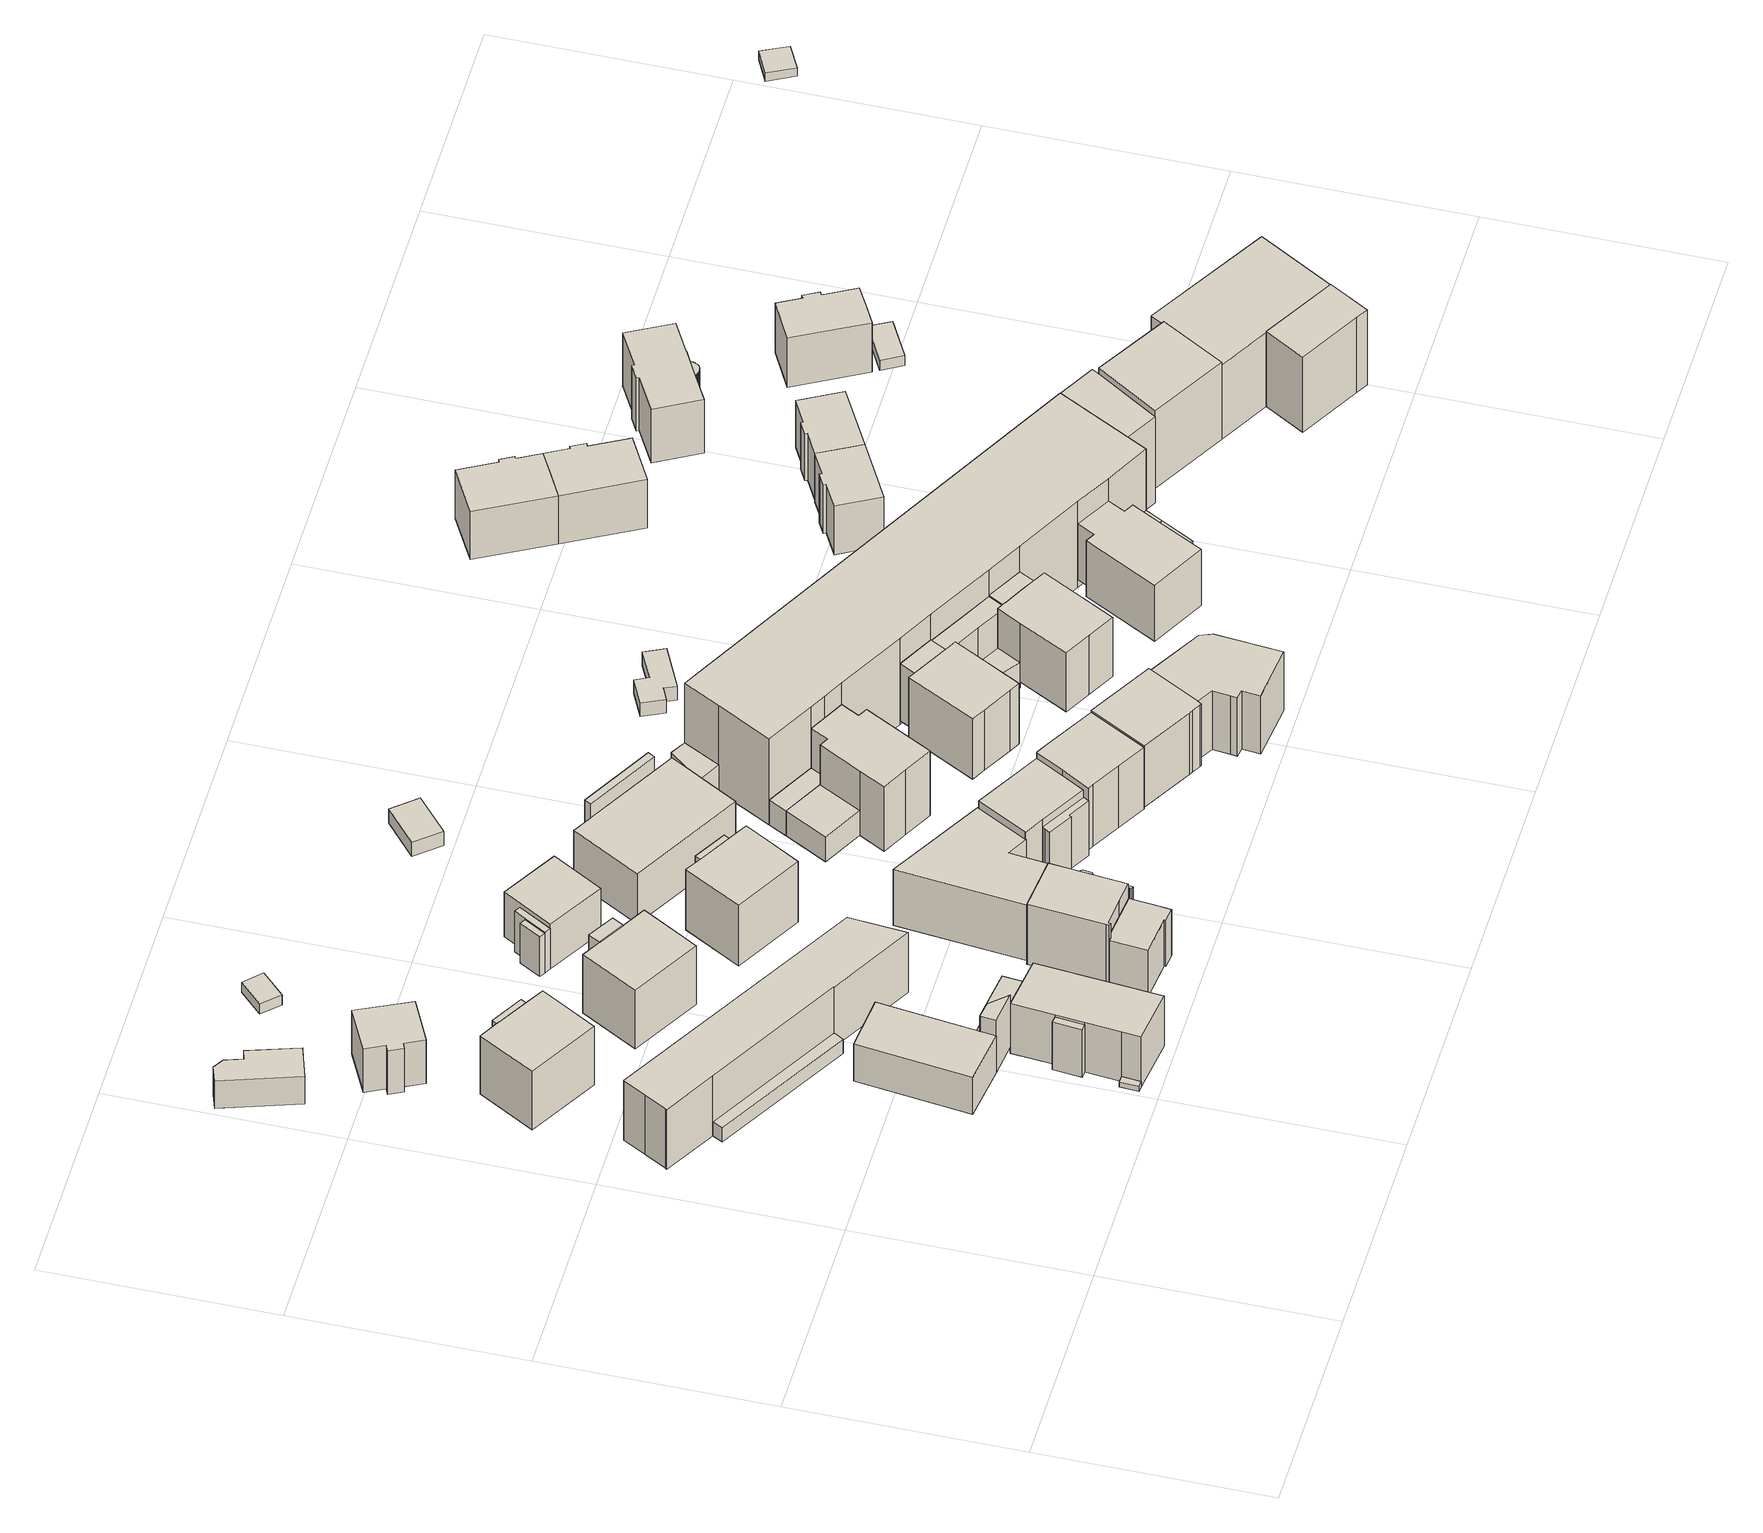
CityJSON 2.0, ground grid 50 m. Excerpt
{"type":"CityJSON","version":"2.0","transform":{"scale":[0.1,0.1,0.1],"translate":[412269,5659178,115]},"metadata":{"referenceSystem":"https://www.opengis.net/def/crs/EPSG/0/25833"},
"CityObjects":{
"building1":{"type":"Building","attributes":{"Dachtyp_tdc":"tdcFreeFormRoof","Gemeindeschluessel":14612000,"Dachneigung":12.16,"QualitaetDacherkennung":7,"Geometrietyp2DReferenz":"3000","measuredHeight":11.39,"function":"31001_9998","roofType":"5000"},"geometry":[{"type":"Solid","lod":"1","boundaries":[[[[0,1,2,3]],[[4,5,6,7]],[[3,5,4,0]],[[2,6,5,3]],[[1,7,6,2]],[[0,4,7,1]]]]}]},
"building2":{"type":"Building","attributes":{"Gemeindeschluessel":14612000,"Geometrietyp2DReferenz":"3000","function":"31001_9998","roofType":"9999"},"children":["building2-1","building2-2"]},
"building2-1":{"type":"BuildingPart","attributes":{"Dachtyp_tdc":"tdcHipRoof","Dachneigung":31.86,"QualitaetDacherkennung":55,"Geometrietyp2DReferenz":"3000","measuredHeight":18.25,"roofType":"3200"},"parents":["building2"],"geometry":[{"type":"Solid","lod":"1","boundaries":[[[[8,9,10,11,12,13,14]],[[15,16,17,18,19,20,21]],[[13,16,15,14]],[[12,17,16,13]],[[11,18,17,12]],[[10,19,18,11]],[[9,20,19,10]],[[8,21,20,9]],[[14,15,21,8]]]]}]},
"building2-2":{"type":"BuildingPart","attributes":{"Dachtyp_tdc":"tdcFreeFormRoof","Dachneigung":58.95,"QualitaetDacherkennung":15,"Geometrietyp2DReferenz":"3000","measuredHeight":16.14,"roofType":"5000"},"parents":["building2"],"geometry":[{"type":"Solid","lod":"1","boundaries":[[[[22,23,24,25,26]],[[20,27,28,15,21]],[[26,27,20,22]],[[25,28,27,26]],[[24,15,28,25]],[[23,21,15,24]],[[22,20,21,23]]]]}]},
"building3":{"type":"Building","attributes":{"Dachtyp_tdc":"tdcPolyFlatRoof","Gemeindeschluessel":14612000,"Dachneigung":0,"QualitaetDacherkennung":77,"Geometrietyp2DReferenz":"3000","measuredHeight":7.61,"function":"31001_9998","roofType":"1000"},"geometry":[{"type":"Solid","lod":"1","boundaries":[[[[29,30,31,32,33,34,35,36,37]],[[38,39,40,41,42,43,44,45,46]],[[37,39,38,29]],[[36,40,39,37]],[[35,41,40,36]],[[34,42,41,35]],[[33,43,42,34]],[[32,44,43,33]],[[31,45,44,32]],[[30,46,45,31]],[[29,38,46,30]]]]}]},
"building4":{"type":"Building","attributes":{"Gemeindeschluessel":14612000,"Geometrietyp2DReferenz":"3000","function":"31001_9998","roofType":"9999"},"children":["building4-1","building4-2"]},
"building4-1":{"type":"BuildingPart","attributes":{"Dachtyp_tdc":"tdcFreeFormRoof","Dachneigung":53.43,"QualitaetDacherkennung":7,"Geometrietyp2DReferenz":"3000","measuredHeight":15.57,"roofType":"5000"},"parents":["building4"],"geometry":[{"type":"Solid","lod":"1","boundaries":[[[[47,48,49,50]],[[51,52,53,4]],[[50,52,51,47]],[[49,53,52,50]],[[48,4,53,49]],[[47,51,4,48]]]]}]},
"building4-2":{"type":"BuildingPart","attributes":{"Dachtyp_tdc":"tdcPolyFlatRoof","Dachneigung":0,"QualitaetDacherkennung":0,"Geometrietyp2DReferenz":"3000","measuredHeight":3.71,"roofType":"9999"},"parents":["building4"],"geometry":[{"type":"Solid","lod":"1","boundaries":[[[[54,55,56,57]],[[52,58,59,53]],[[57,58,52,54]],[[56,59,58,57]],[[55,53,59,56]],[[54,52,53,55]]]]}]},
"building5":{"type":"Building","attributes":{"Gemeindeschluessel":14612000,"Geometrietyp2DReferenz":"3000","function":"31001_9998","roofType":"9999"},"children":["building5-1","building5-2"]},
"building5-1":{"type":"BuildingPart","attributes":{"Dachtyp_tdc":"tdcFreeFormRoof","Dachneigung":58.78,"QualitaetDacherkennung":7,"Geometrietyp2DReferenz":"3000","measuredHeight":21.29,"roofType":"5000"},"parents":["building5"],"geometry":[{"type":"Solid","lod":"1","boundaries":[[[[60,61,62,63,64,65,66,67,68]],[[69,70,71,72,73,74,75,76,77]],[[68,70,69,60]],[[67,71,70,68]],[[66,72,71,67]],[[65,73,72,66]],[[64,74,73,65]],[[63,75,74,64]],[[62,76,75,63]],[[61,77,76,62]],[[60,69,77,61]]]]}]},
"building5-2":{"type":"BuildingPart","attributes":{"Dachtyp_tdc":"tdcPolyFlatRoof","Dachneigung":0,"QualitaetDacherkennung":10,"Geometrietyp2DReferenz":"3000","measuredHeight":3.95,"roofType":"1000"},"parents":["building5"],"geometry":[{"type":"Solid","lod":"1","boundaries":[[[[78,79,80,81,82]],[[71,70,83,84,72]],[[82,70,71,78]],[[81,83,70,82]],[[80,84,83,81]],[[79,72,84,80]],[[78,71,72,79]]]]}]},
"building6":{"type":"Building","attributes":{"Gemeindeschluessel":14612000,"Geometrietyp2DReferenz":"3000","function":"31001_9998","roofType":"9999"},"children":["building6-1","building6-2","building6-3"]},
"building6-1":{"type":"BuildingPart","attributes":{"Dachtyp_tdc":"tdcGableRoof","Dachneigung":64.51,"QualitaetDacherkennung":7,"Geometrietyp2DReferenz":"3000","measuredHeight":16.79,"roofType":"3100"},"parents":["building6"],"geometry":[{"type":"Solid","lod":"1","boundaries":[[[[85,86,87,88]],[[89,90,91,92]],[[88,90,89,85]],[[87,91,90,88]],[[86,92,91,87]],[[85,89,92,86]]]]}]},
"building6-2":{"type":"BuildingPart","attributes":{"Dachtyp_tdc":"tdcPolyFlatRoof","Dachneigung":25.5,"QualitaetDacherkennung":18,"Geometrietyp2DReferenz":"3000","measuredHeight":2.37,"roofType":"2100"},"parents":["building6"],"geometry":[{"type":"Solid","lod":"1","boundaries":[[[[93,94,95,96]],[[97,98,99,100]],[[96,98,97,93]],[[95,99,98,96]],[[94,100,99,95]],[[93,97,100,94]]]]}]},
"building6-3":{"type":"BuildingPart","attributes":{"Dachtyp_tdc":"tdcHipAndGableRoof","Dachneigung":23.8,"QualitaetDacherkennung":34,"Geometrietyp2DReferenz":"3000","measuredHeight":15,"roofType":"5000"},"parents":["building6"],"geometry":[{"type":"Solid","lod":"1","boundaries":[[[[101,102,103,104,105,106,107]],[[108,98,97,89,92,109,110]],[[107,98,108,101]],[[106,97,98,107]],[[105,89,97,106]],[[104,92,89,105]],[[103,109,92,104]],[[102,110,109,103]],[[101,108,110,102]]]]}]},
"building7":{"type":"Building","attributes":{"Dachtyp_tdc":"tdcPolyFlatRoof","Gemeindeschluessel":14612000,"Dachneigung":0,"QualitaetDacherkennung":78,"Geometrietyp2DReferenz":"3000","measuredHeight":11.98,"function":"31001_9998","roofType":"1000"},"geometry":[{"type":"Solid","lod":"1","boundaries":[[[[111,112,113,114,115,116,117,118]],[[119,120,121,122,123,124,125,126]],[[118,120,119,111]],[[117,121,120,118]],[[116,122,121,117]],[[115,123,122,116]],[[114,124,123,115]],[[113,125,124,114]],[[112,126,125,113]],[[111,119,126,112]]]]}]},
"building8":{"type":"Building","attributes":{"Dachtyp_tdc":"tdcGableRoof","Gemeindeschluessel":14612000,"Dachneigung":25.95,"QualitaetDacherkennung":1,"Geometrietyp2DReferenz":"3000","measuredHeight":8.12,"function":"31001_9998","roofType":"3100"},"geometry":[{"type":"Solid","lod":"1","boundaries":[[[[127,128,129,130]],[[131,132,133,134]],[[130,132,131,127]],[[129,133,132,130]],[[128,134,133,129]],[[127,131,134,128]]]]}]},
"building9":{"type":"Building","attributes":{"Dachtyp_tdc":"tdcGableRoof","Gemeindeschluessel":14612000,"Dachneigung":12.15,"QualitaetDacherkennung":42,"Geometrietyp2DReferenz":"3000","measuredHeight":3.12,"function":"31001_9998","roofType":"3100"},"geometry":[{"type":"Solid","lod":"1","boundaries":[[[[135,136,137,138]],[[139,140,141,142]],[[138,140,139,135]],[[137,141,140,138]],[[136,142,141,137]],[[135,139,142,136]]]]}]},
"building10":{"type":"Building","attributes":{"Gemeindeschluessel":14612000,"Geometrietyp2DReferenz":"3000","function":"31001_9998","roofType":"9999"},"children":["building10-1","building10-2"]},
"building10-1":{"type":"BuildingPart","attributes":{"Dachtyp_tdc":"tdcFreeFormRoof","Dachneigung":62.7,"QualitaetDacherkennung":11,"Geometrietyp2DReferenz":"3000","measuredHeight":17.57,"roofType":"5000"},"parents":["building10"],"geometry":[{"type":"Solid","lod":"1","boundaries":[[[[143,144,145,146]],[[147,148,149,150]],[[146,148,147,143]],[[145,149,148,146]],[[144,150,149,145]],[[143,147,150,144]]]]}]},
"building10-2":{"type":"BuildingPart","attributes":{"Dachtyp_tdc":"tdcHipRoof","Dachneigung":23.76,"QualitaetDacherkennung":51,"Geometrietyp2DReferenz":"3000","measuredHeight":17.66,"roofType":"3200"},"parents":["building10"],"geometry":[{"type":"Solid","lod":"1","boundaries":[[[[151,152,153,154,155,156]],[[150,157,158,159,160,147]],[[155,157,150,156]],[[154,158,157,155]],[[153,159,158,154]],[[152,160,159,153]],[[151,147,160,152]],[[156,150,147,151]]]]}]},
"building11":{"type":"Building","attributes":{"Gemeindeschluessel":14612000,"Geometrietyp2DReferenz":"3000","function":"31001_9998","roofType":"9999"},"children":["building11-1","building11-2"]},
"building11-1":{"type":"BuildingPart","attributes":{"Dachtyp_tdc":"tdcPolyFlatRoof","Dachneigung":0,"QualitaetDacherkennung":66,"Geometrietyp2DReferenz":"3000","measuredHeight":12.74,"roofType":"1000"},"parents":["building11"],"geometry":[{"type":"Solid","lod":"1","boundaries":[[[[161,162,163,164,165,166,167,168,169]],[[170,171,172,173,174,175,176,177,178]],[[169,171,170,161]],[[168,172,171,169]],[[167,173,172,168]],[[166,174,173,167]],[[165,175,174,166]],[[164,176,175,165]],[[163,177,176,164]],[[162,178,177,163]],[[161,170,178,162]]]]}]},
"building11-2":{"type":"BuildingPart","attributes":{"Dachtyp_tdc":"tdcPolyFlatRoof","Dachneigung":0,"QualitaetDacherkennung":69,"Geometrietyp2DReferenz":"3000","measuredHeight":3.44,"roofType":"1000"},"parents":["building11"],"geometry":[{"type":"Solid","lod":"1","boundaries":[[[[179,180,181,182,183,184,185,186]],[[187,171,170,188,189,190,191,192]],[[186,171,187,179]],[[185,170,171,186]],[[184,188,170,185]],[[183,189,188,184]],[[182,190,189,183]],[[181,191,190,182]],[[180,192,191,181]],[[179,187,192,180]]]]}]},
"building12":{"type":"Building","attributes":{"Gemeindeschluessel":14612000,"Geometrietyp2DReferenz":"3000","function":"31001_9998","roofType":"9999"},"children":["building12-1","building12-2","building12-3"]},
"building12-1":{"type":"BuildingPart","attributes":{"Dachtyp_tdc":"tdcPolyFlatRoof","Dachneigung":19.73,"QualitaetDacherkennung":71,"Geometrietyp2DReferenz":"3000","measuredHeight":13.42,"roofType":"2100"},"parents":["building12"],"geometry":[{"type":"Solid","lod":"1","boundaries":[[[[193,194,195,196,197,198,199,200,201]],[[202,203,204,205,206,207,208,209,210]],[[201,203,202,193]],[[200,204,203,201]],[[199,205,204,200]],[[198,206,205,199]],[[197,207,206,198]],[[196,208,207,197]],[[195,209,208,196]],[[194,210,209,195]],[[193,202,210,194]]]]}]},
"building12-2":{"type":"BuildingPart","attributes":{"Dachtyp_tdc":"tdcGableRoof","Dachneigung":35.49,"QualitaetDacherkennung":76,"Geometrietyp2DReferenz":"3000","measuredHeight":18.94,"roofType":"3100"},"parents":["building12"],"geometry":[{"type":"Solid","lod":"1","boundaries":[[[[211,212,213,214,215,216,217,218,219,220,221]],[[222,223,224,225,226,227,228,229,230,231,232]],[[221,223,222,211]],[[220,224,223,221]],[[219,225,224,220]],[[218,226,225,219]],[[217,227,226,218]],[[216,228,227,217]],[[215,229,228,216]],[[214,230,229,215]],[[213,231,230,214]],[[212,232,231,213]],[[211,222,232,212]]]]}]},
"building12-3":{"type":"BuildingPart","attributes":{"Dachtyp_tdc":"tdcFreeFormRoof","Dachneigung":68.64,"QualitaetDacherkennung":52,"Geometrietyp2DReferenz":"3000","measuredHeight":15.52,"roofType":"5000"},"parents":["building12"],"geometry":[{"type":"Solid","lod":"1","boundaries":[[[[233,234,235,236,237,238,239,240,241]],[[242,243,244,245,222,232,207,206,246]],[[241,243,242,233]],[[240,244,243,241]],[[239,245,244,240]],[[238,222,245,239]],[[237,232,222,238]],[[236,207,232,237]],[[235,206,207,236]],[[234,246,206,235]],[[233,242,246,234]]]]}]},
"building13":{"type":"Building","attributes":{"Gemeindeschluessel":14612000,"Geometrietyp2DReferenz":"3000","function":"31001_9998","roofType":"9999"},"children":["building13-1","building13-2","building13-3"]},
"building13-1":{"type":"BuildingPart","attributes":{"Dachtyp_tdc":"tdcGableRoof","Dachneigung":11.24,"QualitaetDacherkennung":36,"Geometrietyp2DReferenz":"3000","measuredHeight":11.78,"roofType":"3100"},"parents":["building13"],"geometry":[{"type":"Solid","lod":"1","boundaries":[[[[247,248,249,250,251]],[[252,253,254,255,256]],[[251,253,252,247]],[[250,254,253,251]],[[249,255,254,250]],[[248,256,255,249]],[[247,252,256,248]]]]}]},
"building13-2":{"type":"BuildingPart","attributes":{"Dachtyp_tdc":"tdcHipRoof","Dachneigung":29.58,"QualitaetDacherkennung":66,"Geometrietyp2DReferenz":"3000","measuredHeight":14.16,"roofType":"3200"},"parents":["building13"],"geometry":[{"type":"Solid","lod":"1","boundaries":[[[[257,258,259,260]],[[261,256,262,263]],[[260,256,261,257]],[[259,262,256,260]],[[258,263,262,259]],[[257,261,263,258]]]]}]},
"building13-3":{"type":"BuildingPart","attributes":{"Dachtyp_tdc":"tdcPolyFlatRoof","Dachneigung":29.14,"QualitaetDacherkennung":46,"Geometrietyp2DReferenz":"3000","measuredHeight":11.34,"roofType":"2100"},"parents":["building13"],"geometry":[{"type":"Solid","lod":"1","boundaries":[[[[264,265,266,267]],[[252,268,269,253]],[[267,268,252,264]],[[266,269,268,267]],[[265,253,269,266]],[[264,252,253,265]]]]}]},
"building14":{"type":"Building","attributes":{"Gemeindeschluessel":14612000,"Geometrietyp2DReferenz":"3000","function":"31001_9998","roofType":"9999"},"children":["building14-1","building14-2"]},
"building14-1":{"type":"BuildingPart","attributes":{"Dachtyp_tdc":"tdcPolyFlatRoof","Dachneigung":27.48,"QualitaetDacherkennung":40,"Geometrietyp2DReferenz":"3000","measuredHeight":16.19,"roofType":"2100"},"parents":["building14"],"geometry":[{"type":"Solid","lod":"1","boundaries":[[[[270,271,272,273]],[[274,275,276,277]],[[273,275,274,270]],[[272,276,275,273]],[[271,277,276,272]],[[270,274,277,271]]]]}]},
"building14-2":{"type":"BuildingPart","attributes":{"Dachtyp_tdc":"tdcHipRoof","Dachneigung":29.27,"QualitaetDacherkennung":60,"Geometrietyp2DReferenz":"3000","measuredHeight":18.71,"roofType":"3200"},"parents":["building14"],"geometry":[{"type":"Solid","lod":"1","boundaries":[[[[278,279,280,281,282,283]],[[284,285,286,287,276,275]],[[283,284,275,278]],[[282,285,284,283]],[[281,286,285,282]],[[280,287,286,281]],[[279,276,287,280]],[[278,275,276,279]]]]}]},
"building15":{"type":"Building","attributes":{"Dachtyp_tdc":"tdcPolyFlatRoof","Gemeindeschluessel":14612000,"Dachneigung":0,"QualitaetDacherkennung":38,"Geometrietyp2DReferenz":"3000","measuredHeight":15.46,"function":"31001_9998","roofType":"1000"},"geometry":[{"type":"Solid","lod":"1","boundaries":[[[[288,289,290,291,292,293,294,295,296]],[[297,298,299,300,301,302,303,304,305]],[[296,298,297,288]],[[295,299,298,296]],[[294,300,299,295]],[[293,301,300,294]],[[292,302,301,293]],[[291,303,302,292]],[[290,304,303,291]],[[289,305,304,290]],[[288,297,305,289]]]]}]},
"building16":{"type":"Building","attributes":{"Gemeindeschluessel":14612000,"Geometrietyp2DReferenz":"3000","function":"31001_9998","roofType":"9999"},"children":["building16-1","building16-2"]},
"building16-1":{"type":"BuildingPart","attributes":{"Dachtyp_tdc":"tdcGableRoof","Dachneigung":29.29,"QualitaetDacherkennung":64,"Geometrietyp2DReferenz":"3000","measuredHeight":18.89,"roofType":"3100"},"parents":["building16"],"geometry":[{"type":"Solid","lod":"1","boundaries":[[[[306,307,308,309,310,311]],[[312,313,314,315,316,317]],[[311,313,312,306]],[[310,314,313,311]],[[309,315,314,310]],[[308,316,315,309]],[[307,317,316,308]],[[306,312,317,307]]]]}]},
"building16-2":{"type":"BuildingPart","attributes":{"Dachtyp_tdc":"tdcFreeFormRoof","Dachneigung":66.47,"QualitaetDacherkennung":21,"Geometrietyp2DReferenz":"3000","measuredHeight":16.66,"roofType":"5000"},"parents":["building16"],"geometry":[{"type":"Solid","lod":"1","boundaries":[[[[318,319,320,321,322,323,324,325]],[[326,327,328,329,330,331,312,317]],[[325,327,326,318]],[[324,328,327,325]],[[323,329,328,324]],[[322,330,329,323]],[[321,331,330,322]],[[320,312,331,321]],[[319,317,312,320]],[[318,326,317,319]]]]}]},
"building17":{"type":"Building","attributes":{"Dachtyp_tdc":"tdcGableRoof","Gemeindeschluessel":14612000,"Dachneigung":13.76,"QualitaetDacherkennung":51,"Geometrietyp2DReferenz":"3000","measuredHeight":4.29,"function":"31001_9998","roofType":"3100"},"geometry":[{"type":"Solid","lod":"1","boundaries":[[[[332,333,334,335]],[[336,337,338,339]],[[335,337,336,332]],[[334,338,337,335]],[[333,339,338,334]],[[332,336,339,333]]]]}]},
"building18":{"type":"Building","attributes":{"Gemeindeschluessel":14612000,"Geometrietyp2DReferenz":"3000","function":"31001_9998","roofType":"9999"},"children":["building18-1","building18-2"]},
"building18-1":{"type":"BuildingPart","attributes":{"Dachtyp_tdc":"tdcGableRoof","Dachneigung":41.05,"QualitaetDacherkennung":14,"Geometrietyp2DReferenz":"3000","measuredHeight":18.36,"roofType":"3100"},"parents":["building18"],"geometry":[{"type":"Solid","lod":"1","boundaries":[[[[340,341,342,343,344,345,346,347,348]],[[349,350,351,352,353,354,355,356,357]],[[348,350,349,340]],[[347,351,350,348]],[[346,352,351,347]],[[345,353,352,346]],[[344,354,353,345]],[[343,355,354,344]],[[342,356,355,343]],[[341,357,356,342]],[[340,349,357,341]]]]}]},
"building18-2":{"type":"BuildingPart","attributes":{"Dachtyp_tdc":"tdcPolyFlatRoof","Dachneigung":2.85,"QualitaetDacherkennung":46,"Geometrietyp2DReferenz":"3000","measuredHeight":17.8,"roofType":"2100"},"parents":["building18"],"geometry":[{"type":"Solid","lod":"1","boundaries":[[[[358,359,360,361]],[[362,353,352,363]],[[361,353,362,358]],[[360,352,353,361]],[[359,363,352,360]],[[358,362,363,359]]]]}]},
"building19":{"type":"Building","attributes":{"Dachtyp_tdc":"tdcGableRoof","Gemeindeschluessel":14612000,"Dachneigung":32.98,"QualitaetDacherkennung":72,"Geometrietyp2DReferenz":"3000","measuredHeight":19.29,"function":"31001_9998","roofType":"3100"},"geometry":[{"type":"Solid","lod":"1","boundaries":[[[[364,365,366,367,368,369,370,371,372,373]],[[374,375,376,377,378,379,380,381,382,383]],[[373,375,374,364]],[[372,376,375,373]],[[371,377,376,372]],[[370,378,377,371]],[[369,379,378,370]],[[368,380,379,369]],[[367,381,380,368]],[[366,382,381,367]],[[365,383,382,366]],[[364,374,383,365]]]]}]},
"building20":{"type":"Building","attributes":{"Dachtyp_tdc":"tdcFreeFormRoof","Gemeindeschluessel":14612000,"Dachneigung":10.06,"QualitaetDacherkennung":64,"Geometrietyp2DReferenz":"3000","measuredHeight":18.4,"function":"31001_9998","roofType":"5000"},"geometry":[{"type":"Solid","lod":"1","boundaries":[[[[384,385,386,387,388,389,390,391,392,393,394]],[[395,396,397,398,399,400,401,402,403,404,405]],[[394,396,395,384]],[[393,397,396,394]],[[392,398,397,393]],[[391,399,398,392]],[[390,400,399,391]],[[389,401,400,390]],[[388,402,401,389]],[[387,403,402,388]],[[386,404,403,387]],[[385,405,404,386]],[[384,395,405,385]]]]}]},
"building21":{"type":"Building","attributes":{"Dachtyp_tdc":"tdcFreeFormRoof","Gemeindeschluessel":14612000,"Dachneigung":33,"QualitaetDacherkennung":73,"Geometrietyp2DReferenz":"3000","measuredHeight":19.3,"function":"31001_9998","roofType":"5000"},"geometry":[{"type":"Solid","lod":"1","boundaries":[[[[406,407,408,409,410,411,412,413,414,415]],[[416,417,418,419,420,421,422,423,424,425]],[[415,417,416,406]],[[414,418,417,415]],[[413,419,418,414]],[[412,420,419,413]],[[411,421,420,412]],[[410,422,421,411]],[[409,423,422,410]],[[408,424,423,409]],[[407,425,424,408]],[[406,416,425,407]]]]}]},
"building22":{"type":"Building","attributes":{"Gemeindeschluessel":14612000,"Geometrietyp2DReferenz":"3000","function":"31001_9998","roofType":"9999"},"children":["building22-1","building22-2"]},
"building22-1":{"type":"BuildingPart","attributes":{"Dachtyp_tdc":"tdcPolyFlatRoof","Dachneigung":0,"QualitaetDacherkennung":47,"Geometrietyp2DReferenz":"3000","measuredHeight":15.82,"roofType":"1000"},"parents":["building22"],"geometry":[{"type":"Solid","lod":"1","boundaries":[[[[426,427,428,429]],[[430,431,432,433]],[[429,431,430,426]],[[428,432,431,429]],[[427,433,432,428]],[[426,430,433,427]]]]}]},
"building22-2":{"type":"BuildingPart","attributes":{"Dachtyp_tdc":"tdcCutGableRoof","Dachneigung":1.2,"QualitaetDacherkennung":79,"Geometrietyp2DReferenz":"3000","measuredHeight":16.91,"roofType":"9999"},"parents":["building22"],"geometry":[{"type":"Solid","lod":"1","boundaries":[[[[434,435,436,437,438,439,440,441,442,443,444]],[[445,446,430,447,448,433,449,450,451,452,453]],[[444,446,445,434]],[[443,430,446,444]],[[442,447,430,443]],[[441,448,447,442]],[[440,433,448,441]],[[439,449,433,440]],[[438,450,449,439]],[[437,451,450,438]],[[436,452,451,437]],[[435,453,452,436]],[[434,445,453,435]]]]}]},
"building23":{"type":"Building","attributes":{"Dachtyp_tdc":"tdcFreeFormRoof","Gemeindeschluessel":14612000,"Dachneigung":35.81,"QualitaetDacherkennung":4,"Geometrietyp2DReferenz":"3000","measuredHeight":18.72,"function":"31001_9998","roofType":"5000"},"geometry":[{"type":"Solid","lod":"1","boundaries":[[[[454,455,456,457,458,459,460,461,462,463,464]],[[465,421,420,466,467,468,469,470,471,472,473]],[[464,421,465,454]],[[463,420,421,464]],[[462,466,420,463]],[[461,467,466,462]],[[460,468,467,461]],[[459,469,468,460]],[[458,470,469,459]],[[457,471,470,458]],[[456,472,471,457]],[[455,473,472,456]],[[454,465,473,455]]]]}]},
"building24":{"type":"Building","attributes":{"Dachtyp_tdc":"tdcFreeFormRoof","Gemeindeschluessel":14612000,"Dachneigung":54.26,"QualitaetDacherkennung":14,"Geometrietyp2DReferenz":"3000","measuredHeight":5.62,"function":"31001_9998","roofType":"5000"},"geometry":[{"type":"Solid","lod":"1","boundaries":[[[[474,475,476,477,478,479,480,481]],[[482,483,484,485,486,487,488,489]],[[481,483,482,474]],[[480,484,483,481]],[[479,485,484,480]],[[478,486,485,479]],[[477,487,486,478]],[[476,488,487,477]],[[475,489,488,476]],[[474,482,489,475]]]]}]},
"building25":{"type":"Building","attributes":{"Gemeindeschluessel":14612000,"Geometrietyp2DReferenz":"3000","function":"31001_9998","roofType":"9999"},"children":["building25-1","building25-2"]},
"building25-1":{"type":"BuildingPart","attributes":{"Dachtyp_tdc":"tdcGableRoof","Dachneigung":10.01,"QualitaetDacherkennung":75,"Geometrietyp2DReferenz":"3000","measuredHeight":16.76,"roofType":"3100"},"parents":["building25"],"geometry":[{"type":"Solid","lod":"1","boundaries":[[[[490,491,492,493,494,495,496,497,498,499,500]],[[501,502,503,504,505,506,507,508,509,510,511]],[[500,502,501,490]],[[499,503,502,500]],[[498,504,503,499]],[[497,505,504,498]],[[496,506,505,497]],[[495,507,506,496]],[[494,508,507,495]],[[493,509,508,494]],[[492,510,509,493]],[[491,511,510,492]],[[490,501,511,491]]]]}]},
"building25-2":{"type":"BuildingPart","attributes":{"Dachtyp_tdc":"tdcPolyFlatRoof","Dachneigung":0,"QualitaetDacherkennung":44,"Geometrietyp2DReferenz":"3000","measuredHeight":15.21,"roofType":"1000"},"parents":["building25"],"geometry":[{"type":"Solid","lod":"1","boundaries":[[[[512,513,514,515,516]],[[505,503,502,517,518]],[[516,503,505,512]],[[515,502,503,516]],[[514,517,502,515]],[[513,518,517,514]],[[512,505,518,513]]]]}]},
"building26":{"type":"Building","attributes":{"Gemeindeschluessel":14612000,"Geometrietyp2DReferenz":"3000","function":"31001_9998","roofType":"9999"},"children":["building26-1","building26-2","building26-3","building26-4","building26-5","building26-6","building26-7","building26-8","building26-9"]},
"building26-1":{"type":"BuildingPart","attributes":{"Dachtyp_tdc":"tdcGableRoof","Dachneigung":58.63,"QualitaetDacherkennung":1,"Geometrietyp2DReferenz":"3000","measuredHeight":23.01,"roofType":"3100"},"parents":["building26"],"geometry":[{"type":"Solid","lod":"1","boundaries":[[[[519,520,521,522,523,524,525,526]],[[527,528,529,530,531,532,533,534]],[[526,528,527,519]],[[525,529,528,526]],[[524,530,529,525]],[[523,531,530,524]],[[522,532,531,523]],[[521,533,532,522]],[[520,534,533,521]],[[519,527,534,520]]]]}]},
"building26-2":{"type":"BuildingPart","attributes":{"Dachtyp_tdc":"tdcPolyFlatRoof","Dachneigung":0,"QualitaetDacherkennung":74,"Geometrietyp2DReferenz":"3000","measuredHeight":6.94,"roofType":"1000"},"parents":["building26"],"geometry":[{"type":"Solid","lod":"1","boundaries":[[[[535,536,537,538]],[[539,540,541,542]],[[538,540,539,535]],[[537,541,540,538]],[[536,542,541,537]],[[535,539,542,536]]]]}]},
"building26-3":{"type":"BuildingPart","attributes":{"Dachtyp_tdc":"tdcPolyFlatRoof","Dachneigung":0,"QualitaetDacherkennung":73,"Geometrietyp2DReferenz":"3000","measuredHeight":6.92,"roofType":"1000"},"parents":["building26"],"geometry":[{"type":"Solid","lod":"1","boundaries":[[[[543,544,545,536,535]],[[546,539,542,547,548]],[[535,539,546,543]],[[536,542,539,535]],[[545,547,542,536]],[[544,548,547,545]],[[543,546,548,544]]]]}]},
"building26-4":{"type":"BuildingPart","attributes":{"Dachtyp_tdc":"tdcPolyFlatRoof","Dachneigung":0,"QualitaetDacherkennung":77,"Geometrietyp2DReferenz":"3000","measuredHeight":6.94,"roofType":"1000"},"parents":["building26"],"geometry":[{"type":"Solid","lod":"1","boundaries":[[[[549,550,551,552]],[[396,395,553,554]],[[552,395,396,549]],[[551,553,395,552]],[[550,554,553,551]],[[549,396,554,550]]]]}]},
"building26-5":{"type":"BuildingPart","attributes":{"Dachtyp_tdc":"tdcFreeFormRoof","Dachneigung":23.26,"QualitaetDacherkennung":16,"Geometrietyp2DReferenz":"3000","measuredHeight":7.96,"roofType":"5000"},"parents":["building26"],"geometry":[{"type":"Solid","lod":"1","boundaries":[[[[555,556,557,558,559]],[[560,561,562,563,564]],[[559,561,560,555]],[[558,562,561,559]],[[557,563,562,558]],[[556,564,563,557]],[[555,560,564,556]]]]}]},
"building26-6":{"type":"BuildingPart","attributes":{"Dachtyp_tdc":"tdcPolyFlatRoof","Dachneigung":0,"QualitaetDacherkennung":38,"Geometrietyp2DReferenz":"3000","measuredHeight":6.93,"roofType":"1000"},"parents":["building26"],"geometry":[{"type":"Solid","lod":"1","boundaries":[[[[565,566,550,549,567]],[[398,397,396,554,568]],[[567,397,398,565]],[[549,396,397,567]],[[550,554,396,549]],[[566,568,554,550]],[[565,398,568,566]]]]}]},
"building26-7":{"type":"BuildingPart","attributes":{"Dachtyp_tdc":"tdcGableRoof","Dachneigung":10.1,"QualitaetDacherkennung":52,"Geometrietyp2DReferenz":"3000","measuredHeight":25.02,"roofType":"3100"},"parents":["building26"],"geometry":[{"type":"Solid","lod":"1","boundaries":[[[[569,570,571,572,573,574,575,576,577,578,579,580,581,582,583,584]],[[548,585,586,529,527,587,400,399,398,568,563,562,588,589,590,546]],[[584,585,548,569]],[[583,586,585,584]],[[582,529,586,583]],[[581,527,529,582]],[[580,587,527,581]],[[579,400,587,580]],[[578,399,400,579]],[[577,398,399,578]],[[576,568,398,577]],[[575,563,568,576]],[[574,562,563,575]],[[573,588,562,574]],[[572,589,588,573]],[[571,590,589,572]],[[570,546,590,571]],[[569,548,546,570]]]]}]},
"building26-8":{"type":"BuildingPart","attributes":{"Dachtyp_tdc":"tdcPolyFlatRoof","Dachneigung":0,"QualitaetDacherkennung":67,"Geometrietyp2DReferenz":"3000","measuredHeight":6.99,"roofType":"1000"},"parents":["building26"],"geometry":[{"type":"Solid","lod":"1","boundaries":[[[[591,592,593,594,595]],[[596,597,598,533,531]],[[595,596,531,591]],[[594,597,596,595]],[[593,598,597,594]],[[592,533,598,593]],[[591,531,533,592]]]]}]},
"building26-9":{"type":"BuildingPart","attributes":{"Dachtyp_tdc":"tdcGableRoof","Dachneigung":10.04,"QualitaetDacherkennung":58,"Geometrietyp2DReferenz":"3000","measuredHeight":24.7,"roofType":"3100"},"parents":["building26"],"geometry":[{"type":"Solid","lod":"1","boundaries":[[[[599,600,601,602,603,604,605]],[[606,607,608,590,609,589,610]],[[605,607,606,599]],[[604,608,607,605]],[[603,590,608,604]],[[602,609,590,603]],[[601,589,609,602]],[[600,610,589,601]],[[599,606,610,600]]]]}]},
"building27":{"type":"Building","attributes":{"Dachtyp_tdc":"tdcFreeFormRoof","Gemeindeschluessel":14612000,"Dachneigung":10.1,"QualitaetDacherkennung":72,"Geometrietyp2DReferenz":"3000","measuredHeight":16.06,"function":"31001_9998","roofType":"5000"},"geometry":[{"type":"Solid","lod":"1","boundaries":[[[[611,612,613,614,615,616,617,618,619]],[[620,621,622,623,624,625,626,627,628]],[[619,621,620,611]],[[618,622,621,619]],[[617,623,622,618]],[[616,624,623,617]],[[615,625,624,616]],[[614,626,625,615]],[[613,627,626,614]],[[612,628,627,613]],[[611,620,628,612]]]]}]},
"building28":{"type":"Building","attributes":{"Dachtyp_tdc":"tdcHipAndGableRoof","Gemeindeschluessel":14612000,"Dachneigung":41.01,"QualitaetDacherkennung":72,"Geometrietyp2DReferenz":"3000","measuredHeight":16.13,"function":"31001_9998","roofType":"5000"},"geometry":[{"type":"Solid","lod":"1","boundaries":[[[[629,630,631,632,633,634,635,636,637]],[[638,639,640,641,642,643,644,645,646]],[[637,639,638,629]],[[636,640,639,637]],[[635,641,640,636]],[[634,642,641,635]],[[633,643,642,634]],[[632,644,643,633]],[[631,645,644,632]],[[630,646,645,631]],[[629,638,646,630]]]]}]},
"building29":{"type":"Building","attributes":{"Dachtyp_tdc":"tdcHipAndGableRoof","Gemeindeschluessel":14612000,"Dachneigung":46.81,"QualitaetDacherkennung":72,"Geometrietyp2DReferenz":"3000","measuredHeight":16.45,"function":"31001_9998","roofType":"5000"},"geometry":[{"type":"Solid","lod":"1","boundaries":[[[[647,648,649,650,651,652,653,654,655]],[[656,657,658,659,660,661,662,663,664]],[[655,657,656,647]],[[654,658,657,655]],[[653,659,658,654]],[[652,660,659,653]],[[651,661,660,652]],[[650,662,661,651]],[[649,663,662,650]],[[648,664,663,649]],[[647,656,664,648]]]]}]},
"building30":{"type":"Building","attributes":{"Dachtyp_tdc":"tdcHipAndGableRoof","Gemeindeschluessel":14612000,"Dachneigung":41.15,"QualitaetDacherkennung":72,"Geometrietyp2DReferenz":"3000","measuredHeight":16.17,"function":"31001_9998","roofType":"5000"},"geometry":[{"type":"Solid","lod":"1","boundaries":[[[[636,665,634,666,667,668,669,670,671]],[[640,672,673,674,675,676,677,642,678]],[[671,672,640,636]],[[670,673,672,671]],[[669,674,673,670]],[[668,675,674,669]],[[667,676,675,668]],[[666,677,676,667]],[[634,642,677,666]],[[665,678,642,634]],[[636,640,678,665]]]]}]},
"building31":{"type":"Building","attributes":{"Dachtyp_tdc":"tdcHipAndGableRoof","Gemeindeschluessel":14612000,"Dachneigung":46.97,"QualitaetDacherkennung":72,"Geometrietyp2DReferenz":"3000","measuredHeight":15.88,"function":"31001_9998","roofType":"5000"},"geometry":[{"type":"Solid","lod":"1","boundaries":[[[[654,679,652,680,681,682,683,684,685]],[[686,687,688,689,690,691,692,693,694]],[[685,687,686,654]],[[684,688,687,685]],[[683,689,688,684]],[[682,690,689,683]],[[681,691,690,682]],[[680,692,691,681]],[[652,693,692,680]],[[679,694,693,652]],[[654,686,694,679]]]]}]},
"building32":{"type":"Building","attributes":{"Gemeindeschluessel":14612000,"Geometrietyp2DReferenz":"3000","function":"31001_9998","roofType":"9999"},"children":["building32-1","building32-2"]},
"building32-1":{"type":"BuildingPart","attributes":{"Dachtyp_tdc":"tdcHipRoof","Dachneigung":44.13,"QualitaetDacherkennung":71,"Geometrietyp2DReferenz":"3000","measuredHeight":17.57,"roofType":"3200"},"parents":["building32"],"geometry":[{"type":"Solid","lod":"1","boundaries":[[[[695,696,697,698,699,700,701,702,703,704,705]],[[706,707,708,709,710,711,712,713,714,715,716]],[[705,707,706,695]],[[704,708,707,705]],[[703,709,708,704]],[[702,710,709,703]],[[701,711,710,702]],[[700,712,711,701]],[[699,713,712,700]],[[698,714,713,699]],[[697,715,714,698]],[[696,716,715,697]],[[695,706,716,696]]]]}]},
"building32-2":{"type":"BuildingPart","attributes":{"Dachtyp_tdc":"tdcFreeFormRoof","Dachneigung":63.68,"QualitaetDacherkennung":34,"Geometrietyp2DReferenz":"3000","measuredHeight":14.5,"roofType":"5000"},"parents":["building32"],"geometry":[{"type":"Solid","lod":"1","boundaries":[[[[717,718,719,720,721,722,723,724,725,726,727,728,729,730,731,732,733,734,735,736,737,738,739,740,741,742,743,744,745,746,747,748,749,750,751,752,753,754,755,756,757,758,759,719]],[[710,760,761,762,763,764,765,766,767,768,769,770,771,772,773,774,775,776,777,778,779,780,781,782,783,784,785,786,787,788,789,790,791,792,793,794,795,796,797,798,799,712,760,711]],[[719,760,710,717]],[[759,761,760,719]],[[758,762,761,759]],[[757,763,762,758]],[[756,764,763,757]],[[755,765,764,756]],[[754,766,765,755]],[[753,767,766,754]],[[752,768,767,753]],[[751,769,768,752]],[[750,770,769,751]],[[749,771,770,750]],[[748,772,771,749]],[[747,773,772,748]],[[746,774,773,747]],[[745,775,774,746]],[[744,776,775,745]],[[743,777,776,744]],[[742,778,777,743]],[[741,779,778,742]],[[740,780,779,741]],[[739,781,780,740]],[[738,782,781,739]],[[737,783,782,738]],[[736,784,783,737]],[[735,785,784,736]],[[734,786,785,735]],[[733,787,786,734]],[[732,788,787,733]],[[731,789,788,732]],[[730,790,789,731]],[[729,791,790,730]],[[728,792,791,729]],[[727,793,792,728]],[[726,794,793,727]],[[725,795,794,726]],[[724,796,795,725]],[[723,797,796,724]],[[722,798,797,723]],[[721,799,798,722]],[[720,712,799,721]],[[719,760,712,720]],[[718,711,760,719]],[[717,710,711,718]]]]}]},
"building33":{"type":"Building","attributes":{"name":"Courtyard Dresden","Gemeindeschluessel":14612000,"Geometrietyp2DReferenz":"3000","function":"31001_2071","roofType":"9999"},"children":["building33-1","building33-2","building33-3"]},
"building33-1":{"type":"BuildingPart","attributes":{"Dachtyp_tdc":"tdcGableRoof","Dachneigung":24.77,"QualitaetDacherkennung":54,"Geometrietyp2DReferenz":"3000","measuredHeight":23.13,"roofType":"3100"},"parents":["building33"],"geometry":[{"type":"Solid","lod":"1","boundaries":[[[[800,801,802,803]],[[804,805,806,807]],[[803,805,804,800]],[[802,806,805,803]],[[801,807,806,802]],[[800,804,807,801]]]]}]},
"building33-2":{"type":"BuildingPart","attributes":{"Dachtyp_tdc":"tdcGableRoof","Dachneigung":24.4,"QualitaetDacherkennung":46,"Geometrietyp2DReferenz":"3000","measuredHeight":22.99,"roofType":"3100"},"parents":["building33"],"geometry":[{"type":"Solid","lod":"1","boundaries":[[[[808,809,810,811,812]],[[813,814,815,816,817]],[[812,814,813,808]],[[811,815,814,812]],[[810,816,815,811]],[[809,817,816,810]],[[808,813,817,809]]]]}]},
"building33-3":{"type":"BuildingPart","attributes":{"Dachtyp_tdc":"tdcGableRoof","Dachneigung":24.84,"QualitaetDacherkennung":47,"Geometrietyp2DReferenz":"3000","measuredHeight":23.14,"roofType":"3100"},"parents":["building33"],"geometry":[{"type":"Solid","lod":"1","boundaries":[[[[818,819,820,821,822,823]],[[824,817,816,806,805,825]],[[823,817,824,818]],[[822,816,817,823]],[[821,806,816,822]],[[820,805,806,821]],[[819,825,805,820]],[[818,824,825,819]]]]}]},
"building34":{"type":"Building","attributes":{"Dachtyp_tdc":"tdcHipAndGableRoof","Gemeindeschluessel":14612000,"Dachneigung":47.04,"QualitaetDacherkennung":67,"Geometrietyp2DReferenz":"3000","measuredHeight":16.59,"function":"31001_9998","roofType":"5000"},"geometry":[{"type":"Solid","lod":"1","boundaries":[[[[826,827,828,829,830,831,832,833,834]],[[835,836,837,838,839,840,841,842,843]],[[834,836,835,826]],[[833,837,836,834]],[[832,838,837,833]],[[831,839,838,832]],[[830,840,839,831]],[[829,841,840,830]],[[828,842,841,829]],[[827,843,842,828]],[[826,835,843,827]]]]}]},
"building35":{"type":"Building","attributes":{"Dachtyp_tdc":"tdcGableRoof","Gemeindeschluessel":14612000,"Dachneigung":26.65,"QualitaetDacherkennung":12,"Geometrietyp2DReferenz":"3000","measuredHeight":3.87,"function":"31001_9998","roofType":"3100"},"geometry":[{"type":"Solid","lod":"1","boundaries":[[[[844,845,846,847]],[[848,849,850,851]],[[847,849,848,844]],[[846,850,849,847]],[[845,851,850,846]],[[844,848,851,845]]]]}]},
"building36":{"type":"Building","attributes":{"Dachtyp_tdc":"tdcPolyFlatRoof","Gemeindeschluessel":14612000,"Dachneigung":4.44,"QualitaetDacherkennung":82,"Geometrietyp2DReferenz":"3000","measuredHeight":2.51,"function":"31001_9998","roofType":"2100"},"geometry":[{"type":"Solid","lod":"1","boundaries":[[[[852,853,854,855]],[[856,857,858,859]],[[855,857,856,852]],[[854,858,857,855]],[[853,859,858,854]],[[852,856,859,853]]]]}]}
},
"vertices":[
[435,309,166],[466,560,166],[344,572,166],[313,325,166],[435,309,64],[313,325,64],[344,572,64],[466,560,64],
[209,1251,186],[210,1251,186],[165,1276,186],[95,1154,186],[245,1068,186],[315,1189,186],[279,1210,186],[279,1210,25],[315,1189,25],[245,1068,25],[95,1154,25],[165,1276,25],[210,1251,25],[209,1251,25],
[210,1251,179],[209,1251,179],[279,1210,179],[288,1226,179],[218,1266,179],[218,1266,25],[288,1226,25],
[88,1611,96],[128,1624,96],[133,1625,96],[97,1734,96],[75,1727,96],[62,1766,96],[39,1780,96],[3,1768,96],[58,1601,96],[88,1611,20],[58,1601,20],[3,1768,20],[39,1780,20],[62,1766,20],[75,1727,20],[97,1734,20],[133,1625,20],[128,1624,20],
[440,343,208],[435,309,208],[510,300,208],[475,338,208],[440,343,64],[475,338,64],[510,300,64],
[475,338,101],[510,300,101],[518,364,101],[479,369,101],[479,369,64],[518,364,64],
[653,542,180],[664,668,180],[122,977,180],[94,926,180],[68,879,180],[65,876,180],[177,812,180],[472,645,180],[472,644,180],[653,542,15],[472,644,15],[472,645,15],[177,812,15],[65,876,15],[68,879,15],[94,926,15],[122,977,15],[664,668,15],
[472,645,54],[177,812,54],[165,790,54],[459,623,54],[472,644,54],[459,623,15],[165,790,15],
[496,147,178],[502,208,178],[487,210,178],[481,148,178],[496,147,47],[481,148,47],[487,210,47],[502,208,47],
[489,71,61],[474,72,61],[471,31,61],[485,30,61],[489,71,47],[485,30,47],[471,31,47],[474,72,47],
[605,15,184],[629,285,184],[510,300,184],[502,208,184],[496,147,184],[489,71,184],[485,30,184],[605,15,47],[510,300,47],[629,285,47],
[284,1438,124],[230,1551,124],[133,1503,124],[153,1462,124],[139,1456,124],[154,1426,124],[167,1432,124],[187,1391,124],[284,1438,4],[187,1391,4],[167,1432,4],[154,1426,4],[139,1456,4],[153,1462,4],[133,1503,4],[230,1551,4],
[635,349,126],[518,364,126],[510,300,126],[629,285,126],[635,349,63],[629,285,63],[510,300,63],[518,364,63],
[193,1727,133],[228,1691,133],[278,1741,133],[242,1776,133],[193,1727,105],[242,1776,105],[278,1741,105],[228,1691,105],
[454,1111,205],[510,1078,205],[524,1103,205],[468,1136,205],[454,1111,43],[468,1136,43],[524,1103,43],[510,1078,43],
[454,1111,204],[413,1134,204],[343,1011,204],[491,926,204],[561,1049,204],[510,1078,204],[561,1049,43],[491,926,43],[343,1011,43],[413,1134,43],
[852,150,179],[738,162,179],[737,157,179],[731,158,179],[723,78,179],[812,69,179],[811,65,179],[843,62,179],[848,105,179],[852,150,52],[848,105,52],[843,62,52],[811,65,52],[812,69,52],[723,78,52],[731,158,52],[737,157,52],[738,162,52],
[871,103,86],[875,150,86],[866,151,86],[865,145,86],[860,145,86],[860,150,86],[852,150,86],[848,105,86],[871,103,52],[860,150,52],[860,145,52],[865,145,52],[866,151,52],[875,150,52],
[891,232,186],[897,236,186],[899,255,186],[896,258,186],[878,260,186],[871,201,186],[877,199,186],[882,203,186],[885,232,186],[891,232,55],[885,232,55],[882,203,55],[877,199,55],[871,201,55],[878,260,55],[896,258,55],[899,255,55],[897,236,55],
[851,151,220],[862,261,220],[867,316,220],[817,321,220],[747,328,220],[747,326,220],[732,165,220],[731,158,220],[737,157,220],[738,162,220],[801,156,220],[851,151,55],[801,156,55],[738,162,55],[737,157,55],[731,158,55],[732,165,55],[747,326,55],[747,328,55],[817,321,55],[867,316,55],[862,261,55],
[865,145,200],[866,151,200],[871,201,200],[878,260,200],[862,261,200],[851,151,200],[858,150,200],[860,150,200],[860,145,200],[865,145,55],[860,145,55],[860,150,55],[858,150,55],[866,151,55],
[487,1229,170],[499,1222,170],[541,1294,170],[528,1301,170],[514,1276,170],[487,1229,58],[514,1276,58],[528,1301,58],[541,1294,58],[499,1222,58],
[620,1152,181],[683,1261,181],[563,1331,181],[499,1222,181],[620,1152,58],[563,1331,58],[683,1261,58],
[487,1229,167],[514,1276,167],[501,1283,167],[474,1237,167],[474,1237,58],[501,1283,58],
[785,946,219],[715,986,219],[705,968,219],[775,928,219],[785,946,63],[775,928,63],[705,968,63],[715,986,63],
[775,928,230],[705,968,230],[665,992,230],[594,868,230],[740,786,230],[810,908,230],[810,908,63],[740,786,63],[594,868,63],[665,992,63],
[920,375,219],[920,376,219],[980,485,219],[982,487,219],[776,604,219],[747,328,219],[867,316,219],[876,398,219],[920,374,219],[920,375,65],[920,374,65],[876,398,65],[867,316,65],[747,328,65],[776,604,65],[982,487,65],[980,485,65],[920,376,65],
[961,352,239],[1060,295,239],[1122,405,239],[980,485,239],[920,376,239],[920,375,239],[961,352,69],[920,375,69],[920,376,69],[980,485,69],[1122,405,69],[1060,295,69],
[1056,289,220],[1060,295,220],[961,352,220],[957,345,220],[950,334,220],[1001,304,220],[1004,309,220],[1052,282,220],[1056,289,69],[1052,282,69],[1004,309,69],[1001,304,69],[950,334,69],[957,345,69],
[740,1545,215],[695,1597,215],[617,1531,215],[662,1478,215],[740,1545,176],[662,1478,176],[617,1531,176],[695,1597,176],
[656,1088,202],[896,952,202],[930,1012,202],[965,1073,202],[981,1102,202],[938,1126,202],[782,1214,202],[781,1214,202],[740,1237,202],[656,1088,64],[740,1237,64],[781,1214,64],[782,1214,64],[938,1126,64],[981,1102,64],[965,1073,64],[930,1012,64],[896,952,64],
[946,1140,241],[789,1227,241],[782,1214,241],[938,1126,241],[946,1140,64],[789,1227,64],
[1063,277,255],[1126,241,255],[1187,206,255],[1221,268,255],[1255,330,255],[1150,390,255],[1126,403,255],[1122,405,255],[1088,344,255],[1052,282,255],[1063,277,85],[1052,282,85],[1088,344,85],[1122,405,85],[1126,403,85],[1150,390,85],[1255,330,85],[1221,268,85],[1187,206,85],[1126,241,85],
[987,726,255],[956,669,255],[1011,640,255],[1074,607,255],[1153,755,255],[1133,766,255],[1154,805,255],[1110,828,255],[1076,846,255],[1056,808,255],[1036,818,255],[987,726,77],[1036,818,77],[1056,808,77],[1076,846,77],[1110,828,77],[1154,805,77],[1133,766,77],[1153,755,77],[1074,607,77],[1011,640,77],[956,669,77],
[1187,206,260],[1297,143,260],[1305,139,260],[1323,128,260],[1326,127,260],[1334,139,260],[1395,250,260],[1393,251,260],[1367,266,260],[1255,330,260],[1187,206,90],[1255,330,90],[1367,266,90],[1393,251,90],[1395,250,90],[1334,139,90],[1326,127,90],[1323,128,90],[1305,139,90],[1297,143,90],
[1281,687,245],[1358,645,245],[1379,684,245],[1301,725,245],[1281,687,87],[1301,725,87],[1379,684,87],[1358,645,87],
[1181,549,253],[1212,533,253],[1275,498,253],[1298,486,253],[1350,582,253],[1378,635,253],[1358,645,253],[1355,647,253],[1292,681,253],[1281,687,253],[1261,698,253],[1181,549,87],[1261,698,87],[1292,681,87],[1355,647,87],[1378,635,87],[1350,582,87],[1298,486,87],[1275,498,87],[1212,533,87],
[1339,137,251],[1374,117,251],[1370,79,251],[1368,65,251],[1389,62,251],[1385,23,251],[1513,9,251],[1526,154,251],[1516,181,251],[1395,250,251],[1334,139,251],[1339,137,90],[1516,181,90],[1526,154,90],[1513,9,90],[1385,23,90],[1389,62,90],[1368,65,90],[1370,79,90],[1374,117,90],
[1108,1198,206],[1130,1152,206],[1158,1165,206],[1170,1140,206],[1265,1186,206],[1244,1229,206],[1180,1198,206],[1166,1226,206],[1108,1198,168],[1166,1226,168],[1180,1198,168],[1244,1229,168],[1265,1186,168],[1170,1140,168],[1158,1165,168],[1130,1152,168],
[1485,577,255],[1457,525,255],[1400,417,255],[1458,386,255],[1517,354,255],[1603,514,255],[1582,525,255],[1583,525,255],[1544,546,255],[1505,566,255],[1505,567,255],[1485,577,93],[1505,567,93],[1505,566,93],[1544,546,93],[1583,525,93],[1582,525,93],[1603,514,93],[1517,354,93],[1458,386,93],[1400,417,93],[1457,525,93],
[1583,525,245],[1603,563,245],[1526,605,245],[1505,567,245],[1505,566,245],[1526,605,93],[1603,563,93],
[1379,684,242],[1358,645,242],[1378,635,242],[1436,604,242],[1485,577,242],[1505,567,242],[1526,605,242],[1456,642,242],[1379,684,77],[1456,642,77],[1526,605,77],[1505,567,77],[1485,577,77],[1436,604,77],[1378,635,77],[1358,645,77],
[1903,354,146],[1827,394,146],[1789,323,146],[1864,283,146],[1903,354,77],[1864,283,77],[1789,323,77],[1827,394,77],
[1923,392,146],[1826,443,146],[1806,405,146],[1923,392,77],[1806,405,77],[1826,443,77],
[1036,818,146],[950,864,146],[900,772,146],[987,726,146],[900,772,77],[950,864,77],
[1012,1080,151],[985,1047,151],[1034,1021,151],[1076,1101,151],[1044,1119,151],[1012,1080,77],[1044,1119,77],[1076,1101,77],[1034,1021,77],[985,1047,77],
[1076,846,146],[970,903,146],[1056,808,146],[970,903,77],
[1826,443,315],[1923,392,315],[1946,435,315],[2030,592,315],[1097,1090,315],[1076,1101,315],[1034,1021,315],[970,903,315],[1076,846,315],[1110,828,315],[1154,805,315],[1301,725,315],[1379,684,315],[1526,605,315],[1603,563,315],[1751,485,315],[1751,485,77],[1603,563,77],[1301,725,77],[1097,1090,77],[2030,592,77],[1946,435,77],
[1485,577,147],[1378,635,147],[1350,582,147],[1407,561,147],[1457,525,147],[1457,525,77],[1407,561,77],[1350,582,77],
[2101,533,314],[2110,548,314],[2030,592,314],[1976,492,314],[1946,435,314],[2014,397,314],[2049,452,314],[2101,533,77],[2049,452,77],[2014,397,77],[1976,492,77],[2110,548,77],
[1806,405,254],[1826,443,254],[1751,485,254],[1730,446,254],[1710,457,254],[1624,297,254],[1742,234,254],[1789,323,254],[1827,394,254],[1806,405,99],[1827,394,99],[1789,323,99],[1742,234,99],[1624,297,99],[1710,457,99],[1730,446,99],[1751,485,99],[1826,443,99],
[1605,1579,306],[1589,1607,306],[1583,1604,306],[1540,1682,306],[1438,1625,306],[1522,1470,306],[1575,1499,306],[1627,1528,306],[1600,1576,306],[1605,1579,173],[1600,1576,173],[1627,1528,173],[1575,1499,173],[1522,1470,173],[1438,1625,173],[1540,1682,173],[1583,1604,173],[1589,1607,173],
[1720,996,292],[1693,981,292],[1696,976,292],[1642,946,292],[1691,859,292],[1821,931,292],[1797,974,292],[1773,1019,292],[1723,991,292],[1720,996,158],[1723,991,158],[1773,1019,158],[1797,974,158],[1821,931,158],[1691,859,158],[1642,946,158],[1696,976,158],[1693,981,158],
[1574,1499,306],[1608,1313,306],[1711,1370,306],[1668,1449,306],[1675,1452,306],[1659,1482,306],[1654,1479,306],[1654,1479,173],[1659,1482,173],[1675,1452,173],[1668,1449,173],[1711,1370,173],[1608,1313,173],[1574,1499,173],
[1797,975,292],[1952,1004,292],[1904,1091,292],[1851,1062,292],[1848,1067,292],[1820,1051,292],[1822,1046,292],[1773,1019,163],[1822,1046,163],[1820,1051,163],[1848,1067,163],[1851,1062,163],[1904,1091,163],[1952,1004,163],[1821,931,163],[1797,975,163],
[1904,1421,306],[1873,1404,306],[1876,1399,306],[1796,1354,306],[1848,1261,306],[1923,1303,306],[1967,1327,306],[1966,1327,306],[2037,1367,306],[1986,1460,306],[1907,1416,306],[1904,1421,159],[1907,1416,159],[1986,1460,159],[2037,1367,159],[1966,1327,159],[1967,1327,159],[1923,1303,159],[1848,1261,159],[1796,1354,159],[1876,1399,159],[1873,1404,159],
[1966,1327,287],[1967,1327,287],[1959,1323,287],[1923,1303,287],[1924,1302,287],[1925,1301,287],[1926,1300,287],[1927,1299,287],[1928,1298,287],[1930,1297,287],[1931,1296,287],[1932,1296,287],[1934,1295,287],[1936,1295,287],[1937,1294,287],[1939,1294,287],[1940,1294,287],[1942,1294,287],[1943,1294,287],[1945,1295,287],[1946,1295,287],[1948,1296,287],[1949,1296,287],[1951,1297,287],[1953,1298,287],[1954,1299,287],[1955,1300,287],[1956,1301,287],[1957,1303,287],[1958,1304,287],[1958,1305,287],[1959,1307,287],[1960,1308,287],[1960,1309,287],[1960,1311,287],[1961,1312,287],[1961,1314,287],[1961,1315,287],[1961,1317,287],[1961,1318,287],[1960,1320,287],[1960,1321,287],[1960,1323,287],[1959,1323,159],[1960,1323,159],[1960,1321,159],[1960,1320,159],[1961,1318,159],[1961,1317,159],[1961,1315,159],[1961,1314,159],[1961,1312,159],[1960,1311,159],[1960,1309,159],[1960,1308,159],[1959,1307,159],[1958,1305,159],[1958,1304,159],[1957,1303,159],[1956,1301,159],[1955,1300,159],[1954,1299,159],[1953,1298,159],[1951,1297,159],[1949,1296,159],[1948,1296,159],[1946,1295,159],[1945,1295,159],[1943,1294,159],[1942,1294,159],[1940,1294,159],[1939,1294,159],[1937,1294,159],[1936,1295,159],[1934,1295,159],[1932,1296,159],[1931,1296,159],[1930,1297,159],[1928,1298,159],[1927,1299,159],[1926,1300,159],[1925,1301,159],[1924,1302,159],
[2101,533,330],[2014,397,330],[2176,305,330],[2256,442,330],[2101,533,117],[2256,442,117],[2176,305,117],[2014,397,117],
[2392,69,324],[2442,155,324],[2285,244,324],[2234,157,324],[2367,83,324],[2392,69,117],[2367,83,117],[2234,157,117],[2285,244,117],[2442,155,117],
[2537,318,322],[2273,472,322],[2256,442,322],[2176,305,322],[2285,244,322],[2442,155,322],[2537,318,117],[2273,472,117],
[2193,1117,303],[2176,1149,303],[2169,1145,303],[2142,1194,303],[2055,1147,303],[2137,998,303],[2181,1022,303],[2223,1046,303],[2186,1113,303],[2193,1117,167],[2186,1113,167],[2223,1046,167],[2181,1022,167],[2137,998,167],[2055,1147,167],[2142,1194,167],[2169,1145,167],[2176,1149,167],
[2145,985,195],[2170,941,195],[2254,987,195],[2230,1031,195],[2145,985,167],[2230,1031,167],[2254,987,167],[2170,941,167],
[2870,1338,207],[2924,1366,207],[2896,1422,207],[2841,1394,207],[2870,1338,184],[2841,1394,184],[2896,1422,184],[2924,1366,184]
]}
